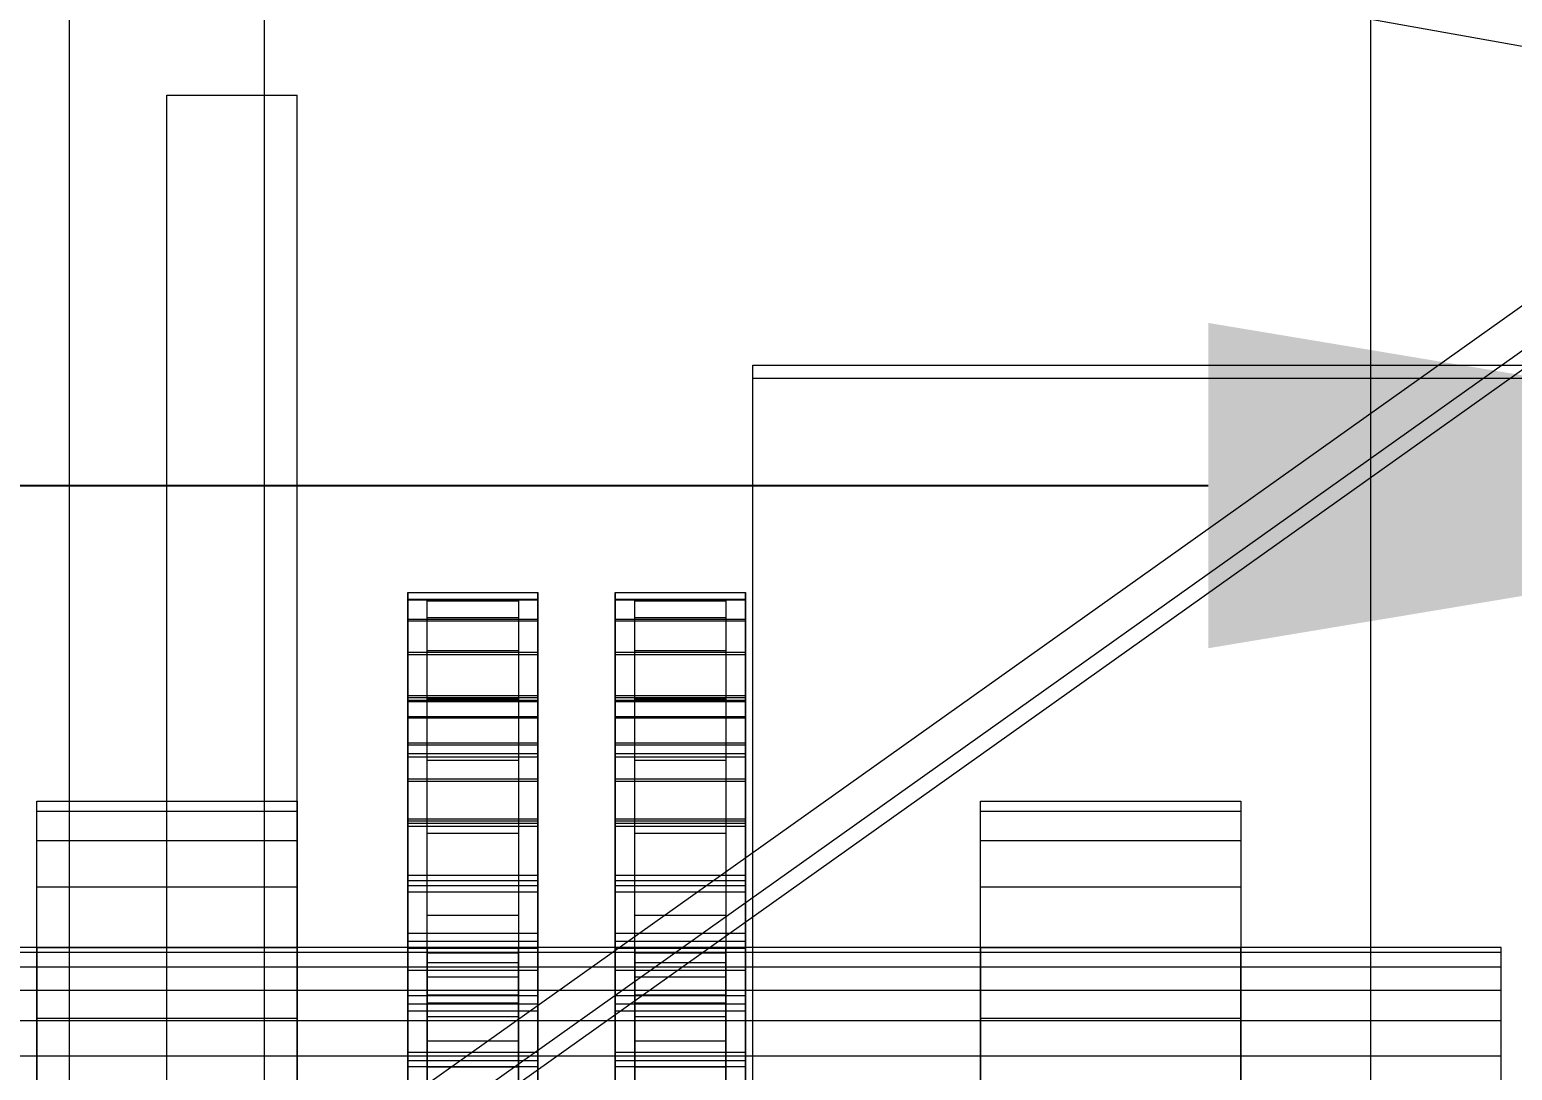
# Model space of a CAD drawing. Header units: millimetres. Extents: x -2500 to 58855, y -53268 to 6837.
# Drawn here: x 1393.9 to 1621.7, y -33789.9 to -33629.9 of the extents above; entities that cross this region are included whole.
import ezdxf

# ---------------------------------------------------------------- set-up
doc = ezdxf.new("R2010")
doc.units = ezdxf.units.MM
for name, color, linetype, lineweight in [('COTAS_O', 1, 'Continuous', 0), ('frontal_dos-mix', 7, 'Continuous', 0), ('frontal_secador', 7, 'Continuous', 0), ('frontal_tolva', 7, 'Continuous', 0)]:
    doc.layers.add(name, color=color, linetype=linetype, lineweight=lineweight)
doc.dimstyles.new('R19_100', dxfattribs={"dimtxt": 250, "dimasz": 150, "dimexe": 150, "dimexo": 80, "dimgap": 100, "dimtad": 1, "dimtih": 1, "dimtoh": 1, "dimdsep": 46, "dimcen": 0.09, "dimadec": 0, "dimazin": 0, "dimtfac": 1, "dimtdec": 4, "dimtofl": 0, "dimtmove": 0, "dimatfit": 3, "dimfxl": 1, "dimtolj": 1, "dimtzin": 0, "dimarcsym": 0})

# ---------------------------------------------------------------- blocks, each defined once
blk = doc.blocks.new('*D39')
at = {"layer": 'COTAS_O', "color": 0, "lineweight": -2, "transparency": 16777216}
for p, q in [((-1725, -34320), (-1725, -33550)), ((1725, -34320), (1725, -33550)), ((-1575, -33700), (1575, -33700))]:
    blk.add_line(p, q, dxfattribs=at)
at = {"layer": 'COTAS_O', "color": 0, "transparency": 16777216}
for points in [[(-1575, -33675), (-1575, -33725), (-1725, -33700)], [(1575, -33675), (1575, -33725), (1725, -33700)]]:
    blk.add_solid(points, dxfattribs=at)
at = {"layer": 'Defpoints', "color": 0, "transparency": 16777216}
for p in [(1725, -33700), (-1725, -34400), (1725, -34400)]:
    blk.add_point(p, dxfattribs=at)

msp = doc.modelspace()

# ---------------------------------------------------------------- linework, layer by layer
at = {"layer": 'frontal_dos-mix'}
msp.add_line((1878, -33678.049), (228, -33383.049), dxfattribs=at)
at = {"layer": 'frontal_secador'}
for p, q in [((1600, -35975), (1600, -33010)), ((1400, -35335), (1400, -33065)), ((1400, -34650), (1400, -33065)), ((1400, -35350), (1400, -33100)), ((1400, -34625), (1400, -33605)), ((1430, -34625), (1430, -33605)), ((1415, -33640), (1435, -33640)), ((1415, -34590), (1415, -33640)), ((1435, -34590), (1435, -33640)), ((1505, -33681.5), (1632, -33681.5)), ((1505, -33683.5), (1505, -33681.5)), ((1505, -33683.5), (1632, -33683.5)), ((1505, -34183.5), (1505, -33683.5)), ((1452, -33717.441), (1452, -33716.445)), ((1452, -33716.445), (1472, -33716.445)), ((1452, -33732.325), (1452, -33716.445)), ((1452, -33716.445), (1452, -33717.562)), ((1472, -33716.445), (1472, -33717.441)), ((1472, -33716.445), (1472, -33732.325)), ((1472, -33717.562), (1472, -33716.445)), ((1483.88, -33717.441), (1483.88, -33716.445)), ((1483.88, -33716.445), (1503.88, -33716.445)), ((1483.88, -33732.325), (1483.88, -33716.445)), ((1483.88, -33716.445), (1483.88, -33717.562)), ((1503.88, -33716.445), (1503.88, -33717.441)), ((1503.88, -33716.445), (1503.88, -33732.325)), ((1503.88, -33717.562), (1503.88, -33716.445)), ((1452, -33720.523), (1452, -33717.441)), ((1452, -33717.441), (1472, -33717.441)), ((1452, -33733.116), (1452, -33717.441)), ((1452, -33717.562), (1472, -33717.562)), ((1452, -33733.212), (1452, -33717.562)), ((1452, -33717.562), (1452, -33720.761)), ((1455, -33720.29), (1455, -33717.709)), ((1455, -33717.709), (1469, -33717.709)), ((1455, -33771.096), (1455, -33717.709)), ((1469, -33717.709), (1469, -33720.29)), ((1469, -33717.709), (1469, -33771.096)), ((1472, -33717.441), (1472, -33720.523)), ((1472, -33717.441), (1472, -33733.116)), ((1472, -33717.562), (1472, -33733.212)), ((1472, -33720.761), (1472, -33717.562)), ((1483.88, -33720.523), (1483.88, -33717.441)), ((1483.88, -33717.441), (1503.88, -33717.441)), ((1483.88, -33733.116), (1483.88, -33717.441)), ((1483.88, -33717.562), (1503.88, -33717.562)), ((1483.88, -33733.212), (1483.88, -33717.562)), ((1483.88, -33717.562), (1483.88, -33720.761)), ((1486.88, -33720.29), (1486.88, -33717.709)), ((1486.88, -33717.709), (1500.88, -33717.709)), ((1486.88, -33771.096), (1486.88, -33717.709)), ((1500.88, -33717.709), (1500.88, -33720.29)), ((1500.88, -33717.709), (1500.88, -33771.096)), ((1503.88, -33717.441), (1503.88, -33720.523)), ((1503.88, -33717.441), (1503.88, -33733.116)), ((1503.88, -33717.562), (1503.88, -33733.212)), ((1503.88, -33720.761), (1503.88, -33717.562)), ((1452, -33725.606), (1452, -33720.523)), ((1452, -33720.523), (1472, -33720.523)), ((1452, -33735.562), (1452, -33720.523)), ((1452, -33720.761), (1472, -33720.761)), ((1452, -33735.752), (1452, -33720.761)), ((1452, -33720.761), (1452, -33725.955)), ((1455, -33725.364), (1455, -33720.29)), ((1455, -33720.29), (1469, -33720.29)), ((1455, -33771.859), (1455, -33720.29)), ((1469, -33720.29), (1469, -33725.364)), ((1469, -33720.29), (1469, -33771.859)), ((1472, -33720.523), (1472, -33725.606)), ((1472, -33720.523), (1472, -33735.562)), ((1472, -33720.761), (1472, -33735.752)), ((1472, -33725.955), (1472, -33720.761)), ((1483.88, -33725.606), (1483.88, -33720.523)), ((1483.88, -33720.523), (1503.88, -33720.523)), ((1483.88, -33735.562), (1483.88, -33720.523)), ((1483.88, -33720.761), (1503.88, -33720.761)), ((1483.88, -33735.752), (1483.88, -33720.761)), ((1483.88, -33720.761), (1483.88, -33725.955)), ((1486.88, -33725.364), (1486.88, -33720.29)), ((1486.88, -33720.29), (1500.88, -33720.29)), ((1486.88, -33771.859), (1486.88, -33720.29)), ((1500.88, -33720.29), (1500.88, -33725.364)), ((1500.88, -33720.29), (1500.88, -33771.859)), ((1503.88, -33720.523), (1503.88, -33725.606)), ((1503.88, -33720.523), (1503.88, -33735.562)), ((1503.88, -33720.761), (1503.88, -33735.752)), ((1503.88, -33725.955), (1503.88, -33720.761)), ((1452, -33732.55), (1452, -33725.606)), ((1452, -33725.606), (1472, -33725.606)), ((1452, -33739.598), (1452, -33725.606)), ((1452, -33725.955), (1472, -33725.955)), ((1452, -33739.875), (1452, -33725.955)), ((1452, -33725.955), (1452, -33733.001)), ((1455, -33732.758), (1455, -33725.364)), ((1455, -33725.364), (1469, -33725.364)), ((1455, -33773.359), (1455, -33725.364)), ((1469, -33725.364), (1469, -33732.758)), ((1469, -33725.364), (1469, -33773.359)), ((1472, -33725.606), (1472, -33732.55)), ((1472, -33725.606), (1472, -33739.598)), ((1472, -33725.955), (1472, -33739.875)), ((1472, -33733.001), (1472, -33725.955)), ((1483.88, -33732.55), (1483.88, -33725.606)), ((1483.88, -33725.606), (1503.88, -33725.606)), ((1483.88, -33739.598), (1483.88, -33725.606)), ((1483.88, -33725.955), (1503.88, -33725.955)), ((1483.88, -33739.875), (1483.88, -33725.955)), ((1483.88, -33725.955), (1483.88, -33733.001)), ((1486.88, -33732.758), (1486.88, -33725.364)), ((1486.88, -33725.364), (1500.88, -33725.364)), ((1486.88, -33773.359), (1486.88, -33725.364)), ((1500.88, -33725.364), (1500.88, -33732.758)), ((1500.88, -33725.364), (1500.88, -33773.359)), ((1503.88, -33725.606), (1503.88, -33732.55)), ((1503.88, -33725.606), (1503.88, -33739.598)), ((1503.88, -33725.955), (1503.88, -33739.875)), ((1503.88, -33733.001), (1503.88, -33725.955)), ((1472, -33732.325), (1452, -33732.325)), ((1452, -33732.325), (1452, -33733.116)), ((1452, -33733.212), (1452, -33732.325)), ((1452, -33741.166), (1452, -33732.55)), ((1452, -33732.55), (1472, -33732.55)), ((1452, -33745.111), (1452, -33732.55)), ((1455, -33742.221), (1455, -33732.758)), ((1455, -33732.758), (1469, -33732.758)), ((1455, -33775.545), (1455, -33732.758)), ((1469, -33732.758), (1469, -33742.221)), ((1469, -33732.758), (1469, -33775.545)), ((1472, -33733.116), (1472, -33732.325)), ((1472, -33732.325), (1472, -33733.212)), ((1472, -33732.55), (1472, -33741.166)), ((1472, -33732.55), (1472, -33745.111)), ((1503.88, -33732.325), (1483.88, -33732.325)), ((1483.88, -33732.325), (1483.88, -33733.116)), ((1483.88, -33733.212), (1483.88, -33732.325)), ((1483.88, -33741.166), (1483.88, -33732.55)), ((1483.88, -33732.55), (1503.88, -33732.55)), ((1483.88, -33745.111), (1483.88, -33732.55)), ((1486.88, -33742.221), (1486.88, -33732.758)), ((1486.88, -33732.758), (1500.88, -33732.758)), ((1486.88, -33775.545), (1486.88, -33732.758)), ((1500.88, -33732.758), (1500.88, -33742.221)), ((1500.88, -33732.758), (1500.88, -33775.545)), ((1503.88, -33733.116), (1503.88, -33732.325)), ((1503.88, -33732.325), (1503.88, -33733.212)), ((1503.88, -33732.55), (1503.88, -33741.166)), ((1503.88, -33732.55), (1503.88, -33745.111)), ((1452, -33733.001), (1472, -33733.001)), ((1452, -33745.469), (1452, -33733.001)), ((1452, -33733.001), (1452, -33741.706)), ((1472, -33733.116), (1452, -33733.116)), ((1452, -33733.116), (1452, -33735.562)), ((1472, -33733.212), (1452, -33733.212)), ((1452, -33735.752), (1452, -33733.212)), ((1472, -33733.001), (1472, -33745.469)), ((1472, -33741.706), (1472, -33733.001)), ((1472, -33735.562), (1472, -33733.116)), ((1472, -33733.212), (1472, -33735.752)), ((1483.88, -33733.001), (1503.88, -33733.001)), ((1483.88, -33745.469), (1483.88, -33733.001)), ((1483.88, -33733.001), (1483.88, -33741.706)), ((1503.88, -33733.116), (1483.88, -33733.116)), ((1483.88, -33733.116), (1483.88, -33735.562)), ((1503.88, -33733.212), (1483.88, -33733.212)), ((1483.88, -33735.752), (1483.88, -33733.212)), ((1503.88, -33733.001), (1503.88, -33745.469)), ((1503.88, -33741.706), (1503.88, -33733.001)), ((1503.88, -33735.562), (1503.88, -33733.116)), ((1503.88, -33733.212), (1503.88, -33735.752)), ((1472, -33735.562), (1452, -33735.562)), ((1452, -33735.562), (1452, -33739.598)), ((1472, -33735.752), (1452, -33735.752)), ((1452, -33739.875), (1452, -33735.752)), ((1472, -33739.598), (1472, -33735.562)), ((1472, -33735.752), (1472, -33739.875)), ((1503.88, -33735.562), (1483.88, -33735.562)), ((1483.88, -33735.562), (1483.88, -33739.598)), ((1503.88, -33735.752), (1483.88, -33735.752)), ((1483.88, -33739.875), (1483.88, -33735.752)), ((1503.88, -33739.598), (1503.88, -33735.562)), ((1503.88, -33735.752), (1503.88, -33739.875)), ((1472, -33739.598), (1452, -33739.598)), ((1452, -33739.598), (1452, -33745.111)), ((1472, -33745.111), (1472, -33739.598)), ((1503.88, -33739.598), (1483.88, -33739.598)), ((1483.88, -33739.598), (1483.88, -33745.111)), ((1503.88, -33745.111), (1503.88, -33739.598)), ((1472, -33739.875), (1452, -33739.875)), ((1452, -33745.469), (1452, -33739.875)), ((1452, -33751.217), (1452, -33741.166)), ((1452, -33741.166), (1472, -33741.166)), ((1452, -33751.951), (1452, -33741.166)), ((1452, -33741.706), (1472, -33741.706)), ((1452, -33752.38), (1452, -33741.706)), ((1452, -33741.706), (1452, -33751.559)), ((1472, -33739.875), (1472, -33745.469)), ((1472, -33741.166), (1472, -33751.217)), ((1472, -33741.166), (1472, -33751.951)), ((1472, -33741.706), (1472, -33752.38)), ((1472, -33751.559), (1472, -33741.706)), ((1503.88, -33739.875), (1483.88, -33739.875)), ((1483.88, -33745.469), (1483.88, -33739.875)), ((1483.88, -33751.217), (1483.88, -33741.166)), ((1483.88, -33741.166), (1503.88, -33741.166)), ((1483.88, -33751.951), (1483.88, -33741.166)), ((1483.88, -33741.706), (1503.88, -33741.706)), ((1483.88, -33752.38), (1483.88, -33741.706)), ((1483.88, -33741.706), (1483.88, -33751.559)), ((1503.88, -33739.875), (1503.88, -33745.469)), ((1503.88, -33741.166), (1503.88, -33751.217)), ((1503.88, -33741.166), (1503.88, -33751.951)), ((1503.88, -33741.706), (1503.88, -33752.38)), ((1503.88, -33751.559), (1503.88, -33741.706)), ((1455, -33753.43), (1455, -33742.221)), ((1455, -33742.221), (1469, -33742.221)), ((1455, -33778.342), (1455, -33742.221)), ((1469, -33742.221), (1469, -33753.43)), ((1469, -33742.221), (1469, -33778.342)), ((1486.88, -33753.43), (1486.88, -33742.221)), ((1486.88, -33742.221), (1500.88, -33742.221)), ((1486.88, -33778.342), (1486.88, -33742.221)), ((1500.88, -33742.221), (1500.88, -33753.43)), ((1500.88, -33742.221), (1500.88, -33778.342)), ((1472, -33745.111), (1452, -33745.111)), ((1452, -33745.111), (1452, -33751.951)), ((1472, -33745.469), (1452, -33745.469)), ((1452, -33752.38), (1452, -33745.469)), ((1472, -33751.951), (1472, -33745.111)), ((1472, -33745.469), (1472, -33752.38)), ((1503.88, -33745.111), (1483.88, -33745.111)), ((1483.88, -33745.111), (1483.88, -33751.951)), ((1503.88, -33745.469), (1483.88, -33745.469)), ((1483.88, -33752.38), (1483.88, -33745.469)), ((1503.88, -33751.951), (1503.88, -33745.111)), ((1503.88, -33745.469), (1503.88, -33752.38)), ((1395, -33750.033), (1395, -33748.5)), ((1395, -33748.5), (1435, -33748.5)), ((1395, -33771), (1395, -33748.5)), ((1435, -33748.5), (1435, -33750.033)), ((1435, -33748.5), (1435, -33771)), ((1540, -33750.033), (1540, -33748.5)), ((1540, -33748.5), (1580, -33748.5)), ((1540, -33771), (1540, -33748.5)), ((1580, -33748.5), (1580, -33750.033)), ((1580, -33748.5), (1580, -33771)), ((1395, -33754.529), (1395, -33750.033)), ((1395, -33750.033), (1435, -33750.033)), ((1395, -33771.767), (1395, -33750.033)), ((1435, -33750.033), (1435, -33754.529)), ((1435, -33750.033), (1435, -33771.767)), ((1452, -33762.428), (1452, -33751.217)), ((1452, -33751.217), (1472, -33751.217)), ((1452, -33759.931), (1452, -33751.217)), ((1472, -33751.217), (1472, -33762.428)), ((1472, -33751.217), (1472, -33759.931)), ((1483.88, -33762.428), (1483.88, -33751.217)), ((1483.88, -33751.217), (1503.88, -33751.217)), ((1483.88, -33759.931), (1483.88, -33751.217)), ((1503.88, -33751.217), (1503.88, -33762.428)), ((1503.88, -33751.217), (1503.88, -33759.931)), ((1540, -33754.529), (1540, -33750.033)), ((1540, -33750.033), (1580, -33750.033)), ((1540, -33771.767), (1540, -33750.033)), ((1580, -33750.033), (1580, -33754.529)), ((1580, -33750.033), (1580, -33771.767)), ((1452, -33751.559), (1452, -33761.47)), ((1472, -33751.559), (1452, -33751.559)), ((1452, -33751.559), (1452, -33760.692)), ((1472, -33751.951), (1452, -33751.951)), ((1452, -33751.951), (1452, -33759.931)), ((1472, -33752.38), (1452, -33752.38)), ((1452, -33760.692), (1452, -33752.38)), ((1455, -33766.004), (1455, -33753.43)), ((1455, -33753.43), (1469, -33753.43)), ((1455, -33781.655), (1455, -33753.43)), ((1469, -33753.43), (1469, -33766.004)), ((1469, -33753.43), (1469, -33781.655)), ((1472, -33761.47), (1472, -33751.559)), ((1472, -33760.692), (1472, -33751.559)), ((1472, -33759.931), (1472, -33751.951)), ((1472, -33752.38), (1472, -33760.692)), ((1483.88, -33751.559), (1483.88, -33761.47)), ((1503.88, -33751.559), (1483.88, -33751.559)), ((1483.88, -33751.559), (1483.88, -33760.692)), ((1503.88, -33751.951), (1483.88, -33751.951)), ((1483.88, -33751.951), (1483.88, -33759.931)), ((1503.88, -33752.38), (1483.88, -33752.38)), ((1483.88, -33760.692), (1483.88, -33752.38)), ((1486.88, -33766.004), (1486.88, -33753.43)), ((1486.88, -33753.43), (1500.88, -33753.43)), ((1486.88, -33781.655), (1486.88, -33753.43)), ((1500.88, -33753.43), (1500.88, -33766.004)), ((1500.88, -33753.43), (1500.88, -33781.655)), ((1503.88, -33761.47), (1503.88, -33751.559)), ((1503.88, -33760.692), (1503.88, -33751.559)), ((1503.88, -33759.931), (1503.88, -33751.951)), ((1503.88, -33752.38), (1503.88, -33760.692)), ((1395, -33761.68), (1395, -33754.529)), ((1395, -33754.529), (1435, -33754.529)), ((1395, -33774.014), (1395, -33754.529)), ((1435, -33754.529), (1435, -33761.68)), ((1435, -33754.529), (1435, -33774.014)), ((1540, -33761.68), (1540, -33754.529)), ((1540, -33754.529), (1580, -33754.529)), ((1540, -33774.014), (1540, -33754.529)), ((1580, -33754.529), (1580, -33761.68)), ((1580, -33754.529), (1580, -33774.014)), ((1472, -33759.931), (1452, -33759.931)), ((1452, -33759.931), (1452, -33768.831)), ((1472, -33768.831), (1472, -33759.931)), ((1503.88, -33759.931), (1483.88, -33759.931)), ((1483.88, -33759.931), (1483.88, -33768.831)), ((1503.88, -33768.831), (1503.88, -33759.931)), ((1395, -33771), (1395, -33761.68)), ((1395, -33761.68), (1435, -33761.68)), ((1395, -33777.59), (1395, -33761.68)), ((1435, -33761.68), (1435, -33771)), ((1435, -33761.68), (1435, -33777.59)), ((1452, -33760.692), (1472, -33760.692)), ((1452, -33770.057), (1452, -33760.692)), ((1452, -33761.47), (1472, -33761.47)), ((1452, -33770.057), (1452, -33761.47)), ((1452, -33761.47), (1452, -33771.108)), ((1452, -33774.49), (1452, -33762.428)), ((1452, -33762.428), (1472, -33762.428)), ((1452, -33768.831), (1452, -33762.428)), ((1472, -33760.692), (1472, -33770.057)), ((1472, -33761.47), (1472, -33770.057)), ((1472, -33771.108), (1472, -33761.47)), ((1472, -33762.428), (1472, -33774.49)), ((1472, -33762.428), (1472, -33768.831)), ((1483.88, -33760.692), (1503.88, -33760.692)), ((1483.88, -33770.057), (1483.88, -33760.692)), ((1483.88, -33761.47), (1503.88, -33761.47)), ((1483.88, -33770.057), (1483.88, -33761.47)), ((1483.88, -33761.47), (1483.88, -33771.108)), ((1483.88, -33774.49), (1483.88, -33762.428)), ((1483.88, -33762.428), (1503.88, -33762.428)), ((1483.88, -33768.831), (1483.88, -33762.428)), ((1503.88, -33760.692), (1503.88, -33770.057)), ((1503.88, -33761.47), (1503.88, -33770.057)), ((1503.88, -33771.108), (1503.88, -33761.47)), ((1503.88, -33762.428), (1503.88, -33774.49)), ((1503.88, -33762.428), (1503.88, -33768.831)), ((1540, -33771), (1540, -33761.68)), ((1540, -33761.68), (1580, -33761.68)), ((1540, -33777.59), (1540, -33761.68)), ((1580, -33761.68), (1580, -33771)), ((1580, -33761.68), (1580, -33777.59)), ((1455, -33779.514), (1455, -33766.004)), ((1455, -33766.004), (1469, -33766.004)), ((1455, -33785.372), (1455, -33766.004)), ((1469, -33766.004), (1469, -33779.514)), ((1469, -33766.004), (1469, -33785.372)), ((1486.88, -33779.514), (1486.88, -33766.004)), ((1486.88, -33766.004), (1500.88, -33766.004)), ((1486.88, -33785.372), (1486.88, -33766.004)), ((1500.88, -33766.004), (1500.88, -33779.514)), ((1500.88, -33766.004), (1500.88, -33785.372)), ((1472, -33768.831), (1452, -33768.831)), ((1452, -33768.831), (1452, -33778.408)), ((1472, -33778.408), (1472, -33768.831)), ((1503.88, -33768.831), (1483.88, -33768.831)), ((1483.88, -33768.831), (1483.88, -33778.408)), ((1503.88, -33778.408), (1503.88, -33768.831)), ((1620, -33771), (1360, -33771)), ((1395, -33781.853), (1395, -33771)), ((1395, -33771), (1435, -33771)), ((1395, -33782.25), (1395, -33771)), ((1395, -33771), (1395, -33771.767)), ((1435, -33771), (1435, -33781.853)), ((1435, -33771), (1435, -33782.25)), ((1435, -33771.767), (1435, -33771)), ((1472, -33770.057), (1452, -33770.057)), ((1452, -33779.696), (1452, -33770.057)), ((1452, -33771.108), (1472, -33771.108)), ((1452, -33779.696), (1452, -33771.108)), ((1452, -33771.108), (1452, -33780.747)), ((1455, -33771.096), (1455, -33771.859)), ((1469, -33771.096), (1455, -33771.096)), ((1469, -33771.859), (1469, -33771.096)), ((1472, -33770.057), (1472, -33779.696)), ((1472, -33771.108), (1472, -33779.696)), ((1472, -33780.747), (1472, -33771.108)), ((1503.88, -33770.057), (1483.88, -33770.057)), ((1483.88, -33779.696), (1483.88, -33770.057)), ((1483.88, -33771.108), (1503.88, -33771.108)), ((1483.88, -33779.696), (1483.88, -33771.108)), ((1483.88, -33771.108), (1483.88, -33780.747)), ((1486.88, -33771.096), (1486.88, -33771.859)), ((1500.88, -33771.096), (1486.88, -33771.096)), ((1500.88, -33771.859), (1500.88, -33771.096)), ((1503.88, -33770.057), (1503.88, -33779.696)), ((1503.88, -33771.108), (1503.88, -33779.696)), ((1503.88, -33780.747), (1503.88, -33771.108)), ((1540, -33781.853), (1540, -33771)), ((1540, -33771), (1580, -33771)), ((1540, -33782.25), (1540, -33771)), ((1540, -33771), (1540, -33771.767)), ((1580, -33771), (1580, -33781.853)), ((1580, -33771), (1580, -33782.25)), ((1580, -33771.767), (1580, -33771)), ((1620, -33771.767), (1620, -33771)), ((1620, -33771.767), (1360, -33771.767)), ((1395, -33771.767), (1395, -33774.014)), ((1435, -33771.767), (1395, -33771.767)), ((1435, -33774.014), (1435, -33771.767)), ((1455, -33771.859), (1455, -33773.359)), ((1469, -33771.859), (1455, -33771.859)), ((1455, -33773.359), (1455, -33775.545)), ((1469, -33773.359), (1455, -33773.359)), ((1469, -33773.359), (1469, -33771.859)), ((1469, -33775.545), (1469, -33773.359)), ((1486.88, -33771.859), (1486.88, -33773.359)), ((1500.88, -33771.859), (1486.88, -33771.859)), ((1486.88, -33773.359), (1486.88, -33775.545)), ((1500.88, -33773.359), (1486.88, -33773.359)), ((1500.88, -33773.359), (1500.88, -33771.859)), ((1500.88, -33775.545), (1500.88, -33773.359)), ((1540, -33771.767), (1540, -33774.014)), ((1580, -33771.767), (1540, -33771.767)), ((1580, -33774.014), (1580, -33771.767)), ((1620, -33774.014), (1620, -33771.767)), ((1620, -33774.014), (1360, -33774.014)), ((1395, -33774.014), (1395, -33777.59)), ((1435, -33774.014), (1395, -33774.014)), ((1435, -33777.59), (1435, -33774.014)), ((1452, -33787.074), (1452, -33774.49)), ((1452, -33774.49), (1472, -33774.49)), ((1452, -33778.408), (1452, -33774.49)), ((1455, -33775.545), (1455, -33778.342)), ((1469, -33775.545), (1455, -33775.545)), ((1469, -33778.342), (1469, -33775.545)), ((1472, -33774.49), (1472, -33787.074)), ((1472, -33774.49), (1472, -33778.408)), ((1483.88, -33787.074), (1483.88, -33774.49)), ((1483.88, -33774.49), (1503.88, -33774.49)), ((1483.88, -33778.408), (1483.88, -33774.49)), ((1486.88, -33775.545), (1486.88, -33778.342)), ((1500.88, -33775.545), (1486.88, -33775.545)), ((1500.88, -33778.342), (1500.88, -33775.545)), ((1503.88, -33774.49), (1503.88, -33787.074)), ((1503.88, -33774.49), (1503.88, -33778.408)), ((1540, -33774.014), (1540, -33777.59)), ((1580, -33774.014), (1540, -33774.014)), ((1580, -33777.59), (1580, -33774.014)), ((1620, -33777.59), (1620, -33774.014)), ((1620, -33777.59), (1360, -33777.59)), ((1395, -33777.59), (1395, -33782.25)), ((1435, -33777.59), (1395, -33777.59)), ((1435, -33782.25), (1435, -33777.59)), ((1472, -33778.408), (1452, -33778.408)), ((1452, -33778.408), (1452, -33788.399)), ((1455, -33778.342), (1455, -33781.655)), ((1469, -33778.342), (1455, -33778.342)), ((1469, -33781.655), (1469, -33778.342)), ((1472, -33788.399), (1472, -33778.408)), ((1503.88, -33778.408), (1483.88, -33778.408)), ((1483.88, -33778.408), (1483.88, -33788.399)), ((1486.88, -33778.342), (1486.88, -33781.655)), ((1500.88, -33778.342), (1486.88, -33778.342)), ((1500.88, -33781.655), (1500.88, -33778.342)), ((1503.88, -33788.399), (1503.88, -33778.408)), ((1540, -33777.59), (1540, -33782.25)), ((1580, -33777.59), (1540, -33777.59)), ((1580, -33782.25), (1580, -33777.59)), ((1620, -33782.25), (1620, -33777.59)), ((1472, -33779.696), (1452, -33779.696)), ((1452, -33789.334), (1452, -33779.696)), ((1452, -33780.747), (1472, -33780.747)), ((1452, -33789.334), (1452, -33780.747)), ((1452, -33780.747), (1452, -33790.385)), ((1455, -33793.5), (1455, -33779.514)), ((1455, -33779.514), (1469, -33779.514)), ((1455, -33789.366), (1455, -33779.514)), ((1469, -33779.514), (1469, -33793.5)), ((1469, -33779.514), (1469, -33789.366)), ((1472, -33779.696), (1472, -33789.334)), ((1472, -33780.747), (1472, -33789.334)), ((1472, -33790.385), (1472, -33780.747)), ((1503.88, -33779.696), (1483.88, -33779.696)), ((1483.88, -33789.334), (1483.88, -33779.696)), ((1483.88, -33780.747), (1503.88, -33780.747)), ((1483.88, -33789.334), (1483.88, -33780.747)), ((1483.88, -33780.747), (1483.88, -33790.385)), ((1486.88, -33793.5), (1486.88, -33779.514)), ((1486.88, -33779.514), (1500.88, -33779.514)), ((1486.88, -33789.366), (1486.88, -33779.514)), ((1500.88, -33779.514), (1500.88, -33793.5)), ((1500.88, -33779.514), (1500.88, -33789.366)), ((1503.88, -33779.696), (1503.88, -33789.334)), ((1503.88, -33780.747), (1503.88, -33789.334)), ((1503.88, -33790.385), (1503.88, -33780.747)), ((1620, -33782.25), (1360, -33782.25)), ((1395, -33793.5), (1395, -33781.853)), ((1395, -33781.853), (1435, -33781.853)), ((1395, -33787.677), (1395, -33781.853)), ((1395, -33782.25), (1395, -33787.677)), ((1435, -33782.25), (1395, -33782.25)), ((1435, -33781.853), (1435, -33793.5)), ((1435, -33781.853), (1435, -33787.677)), ((1435, -33787.677), (1435, -33782.25)), ((1455, -33781.655), (1455, -33785.372)), ((1469, -33781.655), (1455, -33781.655)), ((1469, -33785.372), (1469, -33781.655)), ((1486.88, -33781.655), (1486.88, -33785.372)), ((1500.88, -33781.655), (1486.88, -33781.655)), ((1500.88, -33785.372), (1500.88, -33781.655)), ((1540, -33793.5), (1540, -33781.853)), ((1540, -33781.853), (1580, -33781.853)), ((1540, -33787.677), (1540, -33781.853)), ((1540, -33782.25), (1540, -33787.677)), ((1580, -33782.25), (1540, -33782.25)), ((1580, -33781.853), (1580, -33793.5)), ((1580, -33781.853), (1580, -33787.677)), ((1580, -33787.677), (1580, -33782.25)), ((1620, -33787.677), (1620, -33782.25)), ((1455, -33785.372), (1455, -33789.366)), ((1469, -33785.372), (1455, -33785.372)), ((1469, -33789.366), (1469, -33785.372)), ((1486.88, -33785.372), (1486.88, -33789.366)), ((1500.88, -33785.372), (1486.88, -33785.372)), ((1500.88, -33789.366), (1500.88, -33785.372)), ((1452, -33799.834), (1452, -33787.074)), ((1452, -33787.074), (1472, -33787.074)), ((1452, -33788.399), (1452, -33787.074)), ((1472, -33787.074), (1472, -33799.834)), ((1472, -33787.074), (1472, -33788.399)), ((1483.88, -33799.834), (1483.88, -33787.074)), ((1483.88, -33787.074), (1503.88, -33787.074)), ((1483.88, -33788.399), (1483.88, -33787.074)), ((1503.88, -33787.074), (1503.88, -33799.834)), ((1503.88, -33787.074), (1503.88, -33788.399)), ((1620, -33787.677), (1360, -33787.677)), ((1395, -33787.677), (1395, -33793.5)), ((1435, -33787.677), (1395, -33787.677)), ((1435, -33793.5), (1435, -33787.677)), ((1472, -33788.399), (1452, -33788.399)), ((1452, -33788.399), (1452, -33798.529)), ((1472, -33789.334), (1452, -33789.334)), ((1452, -33798.973), (1452, -33789.334)), ((1455, -33789.366), (1455, -33793.5)), ((1469, -33789.366), (1455, -33789.366)), ((1469, -33793.5), (1469, -33789.366)), ((1472, -33798.529), (1472, -33788.399)), ((1472, -33789.334), (1472, -33798.973)), ((1503.88, -33788.399), (1483.88, -33788.399)), ((1483.88, -33788.399), (1483.88, -33798.529)), ((1503.88, -33789.334), (1483.88, -33789.334)), ((1483.88, -33798.973), (1483.88, -33789.334)), ((1486.88, -33789.366), (1486.88, -33793.5)), ((1500.88, -33789.366), (1486.88, -33789.366)), ((1500.88, -33793.5), (1500.88, -33789.366)), ((1503.88, -33798.529), (1503.88, -33788.399)), ((1503.88, -33789.334), (1503.88, -33798.973)), ((1540, -33787.677), (1540, -33793.5)), ((1580, -33787.677), (1540, -33787.677)), ((1580, -33793.5), (1580, -33787.677)), ((1620, -33793.5), (1620, -33787.677))]:
    msp.add_line(p, q, dxfattribs=at)
at = {"layer": 'frontal_tolva'}
for p, q in [((1725, -33600), (600, -34400)), ((600, -34406.849), (1725, -33606.849)), ((604.636, -34406.52), (1729.636, -33606.52))]:
    msp.add_line(p, q, dxfattribs=at)

# ---------------------------------------------------------------- dimensions: what is measured, and where the dimension line sits
at = {"layer": 'COTAS_O'}
dim = msp.add_aligned_dim(p1=(-1725, -34400), p2=(1725, -34400), distance=700, text='<> O', dimstyle='R19_100', dxfattribs=at)
dim.commit()
dim.dimension.update_dxf_attribs({"geometry": '*D39', "text_midpoint": (0, -33700)})

doc.saveas('drawing.dxf')
